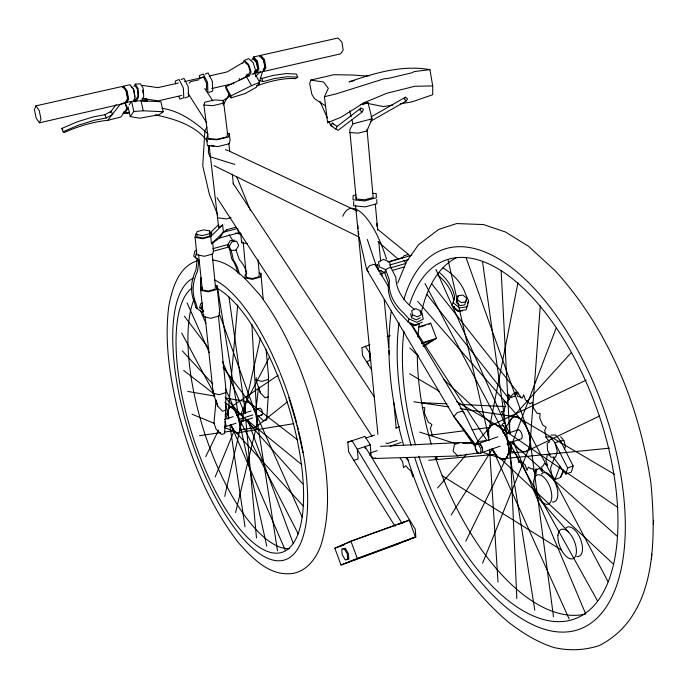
<?xml version="1.0" encoding="UTF-8"?>
<svg xmlns="http://www.w3.org/2000/svg" width="688" height="688" viewBox="0 0 688 688"><rect width="100%" height="100%" fill="white"/><g stroke="black" fill="none" stroke-linecap="round" stroke-linejoin="round"><path stroke-width="1.03" d="M258.267 415.801L263.65 420.893L266.72 419.904L268.157 396.847L268.501 376.216L266.118 349.736M367.014 129.275L373.171 197.473L364.683 199.769L356.178 198.978L356.195 196.94M353.692 201.541L353.632 205.772L365.251 206.882L376.869 203.717L376.766 199.503M356.178 198.978L349.762 129.757L352.918 123.814L372.019 118.826L368.028 102.71L360.28 104.602M225.63 410.263L224.641 433.431L221.502 434.438L216.161 429.252L213.977 423.103L216.066 399.891L217.666 406.066L222.456 411.261L225.63 410.263L225.939 389.408L218.44 315.749M407.21 457.511C426.921 519.234 458.328 579.743 508.449 622.167C522.355 632.865 537.216 642.222 554.046 647.563C569.225 650.977 584.533 650.392 599.343 645.542C657.238 615.906 656.034 538.695 650.908 483.028C639.35 405.438 608.424 329.234 555.225 270.797L528.582 246.313L505.431 231.976L483.415 224.555L456.712 223.557L438.755 229.405L418.519 244.696L406.539 261.595L397.733 283.035M651.467 559.086L651.76 553.995M653.368 524.402L653.6 520.283M208.748 146.019L208.361 152.323L209.849 156.666L234.72 164.398M488.79 439.976L488.033 435.022L488.351 429.871L489.873 426.113L492.419 424.221L495.695 424.427L499.307 426.741L502.816 430.886L597.356 600.59M491.946 448.8L493.881 452.403L497.338 456.557L500.924 458.939L504.227 459.266L506.824 457.468L508.406 453.745L508.776 448.55L482.512 261.586M540.278 305.962L529.898 446.159L482.606 563.119M482.348 452.842L482.675 448.507L480.224 443.812L477.455 443.476M475.202 446.288L475.322 444.783L476.836 442.16L478.16 441.799L464.211 413.247L410.727 323.842M477.971 444.061L478.16 441.799M228.622 418.889L228.132 413.23M228.407 410.039L237.713 304.913M268.157 396.847L265.052 397.827L260.253 392.702L256.056 380.077L256.314 377.66M255.97 409.756L258.576 386.639L260.253 392.702M258.998 273.024L260.881 273.377L260.46 277.04L252.436 279.311L244.876 277.892L245.375 274.22M196.751 250.234L194.885 251.094L193.724 256.185L197.241 259.101L195.942 270.109A38.408 32.181 -53.4 0 0 194.265 301.74L195.908 307.45L201.825 312.189L203.743 311.277M196.484 252.264L195.323 257.355L198.832 260.279L197.542 271.296A38.476 32.207 -53.4 0 0 195.848 302.978L197.49 308.697L195.908 307.45M213.375 251.206L228.683 247.026L228.846 245.702L228.046 244.532L212.73 248.703M247.293 243.707L241.583 242.701L241.841 240.929M213.59 390.879L213.211 393.355L217.666 406.066M215.172 285.382L217.047 285.744L216.419 289.51L208.206 291.832L200.672 290.37L201.378 286.604M217.047 285.744L219.721 312.085L219.102 315.947L210.958 318.312L203.476 316.781L203.811 314.855M212.145 253.932L215.43 286.199L214.923 289.218L208.344 291.084L202.306 289.906L202.676 287.894M209.788 232.578L211.689 232.914L211.027 236.483L202.693 238.727L195.065 237.369L195.805 233.8M210.046 233.352L209.505 236.216L202.831 238.014L196.716 236.921L197.112 235.012M535.47 476.294L536.838 469.242M488.033 435.022L488.858 430.826M489.271 428.727L517.952 282.82M211.689 232.914L210.709 236.5L211.448 243.819L219.756 237.928L223.376 232.26L222.654 224.916L218.689 227.651L219.059 225.767M227.943 415.354L228.407 408.698L229.68 407.253L231.469 407.365L233.559 409.033L235.709 412.06L298.265 533.957M442.848 267.899A49.149 36.404 18.5 0 1 465.595 294.292L468.597 300.733L467.281 306.831L459.593 307.897L453.246 302.858L454.605 296.777A49.183 36.49 18.1 0 0 439.529 272.594M465.673 301.138L464.847 304.904L460.109 305.558L456.187 302.453L458.105 295.72L462.843 295.075L466.765 298.171L465.948 301.937L461.192 302.591L457.271 299.478L458.105 295.72M467.057 305.721L466.18 309.781L458.509 310.856L452.171 305.825L454.605 296.777M391.481 310.494L391.025 312.55C385.529 357.098 391.266 402.48 403.684 445.428M454.458 306.487L454.037 308.362L457.941 311.466L462.671 310.804M230.635 425.029L234.281 431.247L236.362 432.958L238.168 433.13L239.467 431.746L260.417 338.04M239.467 431.746L239.974 425.081L217.632 288.289M224.701 496.409L240.095 428.951M203.295 310.512L199.701 307.648L200.586 303.804L202.367 302.961M202.177 305.042L201.283 308.895L199.701 307.648M256.529 85.733L258.507 85.312L262.36 72.094L260.709 71.913M235.571 512.577L257.183 423.455C257.088 415.733 254.913 406.9 248.549 401.99L225.483 397.974M227.178 133.317L229.25 133.472L228.373 137.015L216.978 139.793L206.555 138.993L207.57 135.441M223.428 100.491L222.645 103.346L212.859 105.642L203.923 105.058L208.24 138.589L217.124 139.268L226.825 136.903L227.582 133.876L223.428 100.491L214.536 99.932L204.809 102.202L203.923 105.058M366.489 76.041L353.073 75.026L333.8 74.708L310.718 80.109L309.72 83.73L311.853 94.308L314.433 98.608L325.811 106.072M564.59 449.066L565.424 446.116L563.919 440.578L560.686 436.708M550.993 435.108L555.603 434.988L560.505 440.862L573.147 465.974L571.375 472.071L565.871 474.075L567.626 467.978L554.992 442.814L550.099 436.932L545.507 437.043M422.26 322.027L415.862 325.312L408.044 321.95L402.755 316.084A48.831 36.017 19 0 1 388.557 283.602L384.687 272.551L385.615 269.541L390.707 267.064L389.666 261.99L383.569 259.385L378.486 261.844L379.492 266.918L385.615 269.541L389.503 280.601A48.925 36.034 19 0 0 403.736 313.109L409.042 318.974L416.868 322.345L423.283 319.069L421.873 312.447L419.921 311.612M408.044 321.95L409.042 318.974M420.291 317.779L416.335 319.8L411.501 317.727L412.508 314.743L411.648 310.649L415.621 308.637L420.445 310.709L421.314 314.803L417.349 316.824L412.508 314.743M413.54 475.047L412.869 476.973L410.77 470.609L408.311 468.812L405.894 465.716L403.555 467.616L402.557 461.433L400.167 458.363M360.89 108.102L359.987 110.605L362.49 111.74L363.393 109.237L360.89 108.102L336.939 126.592L335.89 129.138L338.195 130.299L362.49 111.74M466.034 300.149L466.765 298.171M554.158 458.38L550.452 468.416L552.111 475.614L555.001 479.519L560.453 477.524L563.876 470.816M467.505 303.692L468.597 300.733M555.001 479.519L559.998 466.206M560.453 477.524L563.334 469.921M126.42 100.947L127.856 97.954L126.575 91.487L122.498 86.404L35.888 105.866L34.4 109.77L36.189 118.207L39.465 122.808L125.792 103.037L127.633 99.175L125.99 90.833M506.824 457.468L556.093 328.21M39.465 122.808L40.979 118.947L39.19 110.441L35.888 105.866M215.163 476.973L234.126 430.826M240.981 414.133L245.418 403.331L269.73 356.625M400.261 103.811L411.837 101.927L432.718 94.72L432.709 85.923L414.752 86.284L387.069 93.19L364.365 102.581L340.698 117.381L327.617 122.713L324.426 96.75L328.322 88.348L323.498 81.992L310.718 80.109M122.774 87.746L123.496 86.181L130.006 84.719L133.506 89.13L135.14 97.464L133.274 101.317M205.738 456.643L218.629 430.052M225.535 415.801L229.68 407.253M465.785 541.25L508.406 453.745M242.812 63.322L244.214 60.467L248.669 58.652L253.098 62.599L255.618 70.374L253.691 74.149M248.695 74.244L250.174 71.311L248.213 65.274L244.782 62.204M133.928 86.542L135.287 84.142L140.404 83.824L143.199 88.279L143.697 96.759L141.41 100.715M206.925 127.211L204.861 130.866L202.736 165.782L209.324 194.145L217.726 214.931M136.181 99.167L137.944 96.088L137.557 89.509L135.398 86.034M223.084 105.083L229.422 93.998M251.86 60.054L253.683 56.941L259.763 55.573L263.521 59.761L264.957 67.845L262.627 71.69M227.547 245.203L230.239 240.619L234.995 240.207M246.768 273.6A38.631 32.456 -52.7 0 0 239.364 259.711L236.018 250.079L238.71 245.496L236.646 241.342L231.882 241.763L229.181 246.356L231.263 250.509L233.438 260.27A38.752 32.654 -52.5 0 1 239.235 274.108M259.772 56.923L260.7 55.367L337.963 38.012L341.867 42.054L343.174 50L340.586 53.836L263.556 71.483L265.886 67.63L264.459 59.546L260.7 55.367M370.454 121.372L406.333 100.947L407.554 98.917L405.499 97.171L371.073 116.9M405.499 97.171L404.277 99.201L406.333 100.947M263.237 69.677L265.043 66.693L263.934 60.424L261.019 57.173M451.311 514.848L492.591 448.679M502.773 432.365L511.253 418.768L571.135 352.746M251.92 74.287L254.646 73.16L259.668 82.293L256.34 87.264L245.152 93.559L231.022 97.859L226.008 88.718L225.896 86.74L249.185 75.405M129.181 104.825L131.58 101.342L133.833 111.439L130.221 116.616L139.733 118.198L159.031 114.707L163.176 111.74L160.906 101.747L141.014 100.715L132.629 101.265M123.943 111.619L124.648 113.374L127.435 109.409L125.104 102.822L130.651 101.549M189.243 83.291L190.413 81.709L199.099 79.731M116.126 104.679L110.054 112.66M63.107 131.735L78.552 125.147L94.497 120.219L106.262 117.992L112.574 114.483L111.267 111.189L104.954 114.698L93.19 116.908L77.254 121.828L61.808 128.415L63.107 131.735L64.182 132.569A56.278 19.952 -20.5 0 1 107.741 120.348L119.884 104.739L124.072 102.813M402.033 258.129L404.062 255.755L408.491 254.431L409.824 256.108M437.577 487.981L466.731 454.08M477.842 441.171L492.419 424.221M510.014 397.329L513.11 393.992L517.608 392.366L521.16 397.621M210.236 232.811L218.672 224.632M210.709 236.5L222.654 224.916M211.448 243.819L223.376 232.26L227.418 229.5L235.941 227.212M245.659 76.643L247.938 74.545M255.368 76.445L260.692 71.776M287.274 401.938L255.188 427.644L239.441 429.914M260.021 77.925L261.741 78.509L273.093 75.413L286.07 73.59L296.408 74.046L297.723 77.151L295.53 78.681A53.535 18.284 -22.8 0 0 258.507 85.312M227.436 229.491L223.394 232.26L237.584 228.442L238.59 232.845L240.559 233.034M228.407 408.698L278.081 375.295M428.916 324.375L430.705 323.188L436.484 338.324L423.885 346.425M327.617 122.713L329.303 121.604M423.06 345.944L431.875 340.259L421.83 343.415M223.179 100.525L230.394 95.959M242.494 62.849L227.169 71.913L209.444 75.938M418.261 323.695L414.314 325.716L409.506 323.644M368.028 102.71L363.29 104.206M231.022 97.859L230.927 95.916L251.498 85.673L259.668 82.293M249.4 75.413L239.768 79.971L239.14 78.475M599.583 415.973L525.615 451.689L508.578 453.194M489.873 426.113L586.21 380.103M369.92 344.783L361.905 347.698L362.559 355.447L371.666 369.86M398.18 544.027L341.007 565.02L334.832 548.198L350.914 541.181L409.145 520.119L415.466 537.018L396.314 544.655M340.698 545.902L352.987 540.544L404.123 522.046L399.461 524.058M401.534 523.405L409.145 520.119M366.592 361.742L370.006 360.323L369.37 352.531L365.302 346.21M341.007 565.02L357.261 558.372L415.466 537.018M345.944 563.145L410.435 538.928M181.116 79.55L183.954 78.406L188.211 86.757L188.641 96.587L184.84 98.006M197.568 260.718C178.527 266.454 172.267 288.332 168.87 305.747C163.985 342.538 170.246 379.733 179.129 415.432C191.685 460.762 209.53 505.585 238.65 542.961C251.705 557.314 267.563 574.446 288.642 573.766C307.063 573.594 318.974 555.397 322.655 539.108C332.7 499.789 325.519 458.629 316.549 419.826C304.664 375.631 287.412 332.192 260.055 295.178C247.216 280.721 232.905 262.747 212.609 259.944M205.153 74.106L208.068 72.954L212.351 81.244L212.704 91.022L208.791 92.467M200.629 77.95L203.381 76.875L206.417 82.775L206.684 89.732M371.064 119.187L372.019 118.826L366.936 130.961L358.302 133.137L349.693 132.526M567.626 467.978L573.147 465.974M340.758 545.945L343.785 544.853M334.832 548.198L343.862 544.93M563.919 440.578L560.505 440.862L554.992 442.814L557.28 451.251L555.612 457.219L551.002 457.236L548.577 454.295M500.159 446.168L481.058 452.85A4.928 2.313 70.4 0 0 481.996 447.148A4.928 2.313 70.4 0 0 477.661 443.975M506.961 443.786L520.567 439.021A4.876 2.391 70.2 0 0 521.607 433.345A4.876 2.391 70.2 0 0 517.187 430.249M478.736 443.45L497.871 436.803M504.682 434.438L518.305 429.716M397.105 440.363L387.946 443.459L385.882 443.106M370.067 453.031L377.101 450.64M390.156 446.211L401.199 442.461M370.23 444.835L357.296 449.204L358.138 458.999L353.804 460.281L348.653 451.87L347.793 442.135L365.01 436.433L370.23 444.835L371.047 454.613L369.576 455.052M365.629 438.058L374.642 435.04M395.677 427.988L399.513 426.732M458.75 455.619L460.762 454.966M474.152 443.657L460.539 442.513L454.493 444.474L453.091 451.199L457.744 455.946L478.848 452.842M347.793 442.135L352.093 440.75L401.801 523.052M369.551 454.278L373.747 458.509L375.579 457.916M225.182 426.732L235.984 423.275M238.934 422.337L252.814 417.9M255.798 416.945L261.767 415.036M238.839 419.379L252.892 414.898M224.357 419.474L233.206 416.661M237.136 415.414L251.025 411.003M254.018 410.048L259.987 408.156A3.586 1.324 72.4 0 1 262.472 412.576A3.586 1.324 72.4 0 1 260.941 414.52M421.305 343.088L436.484 338.324M225.483 392.719L219.102 394.697L213.211 393.355L205.093 316.317M268.2 379.441L261.965 381.376L256.056 380.077M387.172 336.656L390.208 335.71M418.553 326.946L430.705 323.188M420.076 327.006L425.098 325.45M381.161 270.608L379.097 271.21L375.596 265.465L377.66 264.871M390.431 267.916L405.886 263.418L403.873 260.176M379.871 274.039L385.013 272.543M392.212 270.444L404.553 266.849M387.955 261.896L402.368 257.733M388.815 261.939L411.768 255.308M389.589 265.052L408.543 259.557M259.634 80.487L263.065 81.657L274.417 78.552L287.403 76.712L297.723 77.151M219.756 237.928L238.59 232.845M355.997 194.859L353.107 195.633L353.047 199.821L364.683 200.905L376.31 197.766L376.216 193.577L373.059 193.294M231.099 217.692L226.343 218.956L217.563 217.735M107.741 120.348L120.856 117.037L126.988 108.291L124.915 102.426M324.426 96.75L336.501 93.766L384.282 78.716L387.654 78.57L412.181 72.713L414.185 71.578L429.948 69.651L432.709 85.923M354.225 80.634L349.014 81.863C374.934 73.005 402.317 64.706 429.948 69.651M124.648 113.374L129.473 112.256M181.752 95.451L158.421 100.826L142.235 98.599M211.749 88.546L231.357 84.022M254.646 73.16L259.686 72.008M178.321 82.999L157.922 87.634L142.433 85.415M184.513 81.597L204.233 77.116M342.805 548.783L345.316 548.319L348.36 553.479L348.868 559.086L346.348 559.507M411.974 538.007L415.87 537.302L415.277 529.287L365.07 446.581L365.233 448.542M405.086 540.708L407.984 540.192M392.9 105.015L383.44 106.563L363.883 102.684M236.362 432.958L293.896 423.662M199.546 435.667L220.538 432.64M224.744 432.03L234.187 430.671M428.512 435.409L464.641 430.697M472.08 429.725L490.148 427.377M498.654 426.268L503.969 425.571M462.689 443.373L472.243 442.238M477.558 441.61L489.245 440.217M500.924 458.939L609.663 448.155M236.018 250.079L231.263 250.509L229.629 249.357L227.96 246.037M428.719 460.272L495.799 454.329M366.446 75.886L369.628 75.637M133.833 111.439L143.276 110.794L163.176 111.74M380.593 446.331L460.539 442.513M373.747 458.509L457.744 455.946M122.989 113.228L129.31 113.081M422.269 407.58L424.72 407.657L424.47 413.29L428.203 422.079L431.883 424.505L430.361 428.547L432.219 435.031M421.254 402.652L446.959 403.839M458.733 404.389L505.861 406.582M142.442 100.973L147.301 101.231L146.363 98.917L142.485 98.711M211.078 145.495L214.037 145.727M434.868 458.217L437.37 458.526L436.484 456.849M413.901 401.758L448.679 406.909M460.272 408.62L517.178 417.048L614.358 474.238M155.445 114.939C174.477 118.8 195.349 125.276 207.544 141.332M187.755 391.412L215 396.15M162.033 108.291C179.929 110.983 195.289 121.957 208.12 134.151M235.666 233.051L241.454 234.505M419.654 432.09L455.318 443.545M481.806 452.059L500.15 457.95M502.188 458.612L504.227 459.266M225.363 149.683L228.356 150.715M192.047 414.228L214.613 423.481M224.426 427.506L238.168 433.13M384.687 272.551L378.581 269.928L377.566 264.854M229.319 151.162L357.063 211.053M332.7 126.411L330.67 125.44L328.959 121.604M213.951 165.619L358.99 237.007M409.558 373.722L439.168 391.214M456.746 401.594L499.307 426.741M442.152 475.761L561.546 550.133M495.695 424.427L617.867 507.434M337.559 126.575L332.149 123.221L330.67 125.44L335.89 129.138M197.241 259.101L198.832 260.279M297.784 440.019L248.549 401.99L246.725 401.887L245.418 403.331L244.79 406.144L245.186 413.178M183.73 370.479L213.289 393.355M225.114 402.506L233.559 409.033M61.808 128.415L62.892 129.258M231.469 407.365L301.826 464.667M377.781 229.371L408.491 254.431M377.97 241.583L397.759 258.86M617.36 536.434L510.814 441.773M244.214 60.467L248.635 64.414L251.163 72.206L249.254 75.972L247.061 73.994M409.807 347.982L418.416 355.98M443.476 379.243L492.806 425.046M493.881 452.403L495.446 453.865M499.359 457.52L613.455 564.186M332.201 122.885L333.508 124.27M182.363 350.906L212.816 384.007M225.139 397.415L241.092 414.752M246.166 420.273L302.78 483.931M232.157 428.22L303.374 506.144M253.683 56.941L257.432 61.137L258.877 69.23L256.564 73.083L254.698 70.976M254.01 58.755L256.916 62.006L258.034 68.284L256.246 71.277L257.673 68.37L256.185 62.169L253.287 58.919M541.662 501.75L568.262 531.858M417.693 301.361L524.376 423.43C528.969 431.092 532.727 441.369 528.272 449.875L525.615 451.689L522.269 451.388L518.64 449.04L515.157 444.938L513.214 441.361M464.211 413.247L462.448 411.046L457.262 412.671L453.865 416.507L475.322 444.783L453.865 416.507L366.627 269.455L359.239 237.429M131.141 86.413L133.859 89.836L134.745 96.38M431.78 283.869L517.608 392.366L518.124 393.957M123.496 86.181L126.988 90.61L128.639 98.952L126.79 102.804L125.637 101.325M426.852 294.309L509.533 399.522M368.536 271.898L366.627 269.455L369.688 265.62L374.65 264.244L375.915 265.878M184.358 316.205L208.903 348.627M223.118 367.392L252.831 406.642L302.256 517.333M553.298 457.228L565.871 474.075M455.654 418.691L473.92 445.265M227.883 245.857L228.683 247.026M233.017 183.232L374.556 397.268M369.37 352.531L370.54 354.311M411.587 324.383L486.837 440.372M493.253 450.262L495.007 452.953M496.168 454.759L497.338 456.557M217.055 197.8L372.105 436.355M204.749 88.425L212.773 100.861M187.979 93.301L206.761 122.817M229.13 234.754L233.008 240.886M353.804 460.281L395.144 526.38M135.287 84.142L138.064 88.606L138.572 97.094L136.293 101.05L134.642 98.367M376.542 266.695L388.668 286.973M246.459 76.531L251.498 85.673M225.896 86.74L230.927 95.916M502.816 430.886L505.792 436.364L507.864 442.504L534.825 610.196M509.739 443.88L511.528 447.157L511.184 451.526L514.005 451.724L517.918 457.546L518.649 462.637L520.885 461.063L525.262 465.071L526.999 470.3L528.375 467.109L530.62 468.588L532.693 468.803L535.264 473.568L535.591 469.104L537.681 469.328L539.34 468.244L542.445 471.951L541.654 466.739L543.331 465.647L544.371 463.368L547.648 465.535L545.816 460.203L546.857 457.907L547.132 454.708L550.176 455.035L547.502 450.244L547.235 443.287L549.678 441.705L546.487 438.084L544.664 430.533L546.177 427.231L542.866 425.244L539.71 418.063L540.114 413.471L537.113 413.368L533.028 407.459L532.288 402.17L529.949 403.951L527.748 401.431L525.46 400.046L523.688 394.723L522.304 398.137L520.042 396.77L517.978 396.692L515.415 391.988L515.123 396.589L513.076 396.52L511.476 397.733L508.449 394.198L509.258 399.41L507.675 400.614L506.712 402.953L503.607 400.992L505.388 406.187L504.442 408.509L504.227 411.673L501.397 411.476L503.926 416.068L504.261 422.836L502.034 424.401L505.018 427.859L506.488 434.214M181.684 332.983L214.553 394.396M225.174 414.236L227.702 418.966M230.738 424.634L234.281 431.247M608.123 581.807L524.376 423.43L520.833 419.327L517.178 417.048L513.85 416.868L511.253 418.768L509.688 422.518L509.567 433.001M425.012 283.559L505.792 436.364M146.363 98.917L147.576 101.282M178.605 96.346L180.007 99.124L183.791 97.705L183.343 87.875L179.095 79.507L175.328 81.021L175.474 83.953M390.707 267.064L395.875 277.47A48.728 35.733 19.1 0 0 414.081 309.101M247.568 419.611L251.24 425.786L253.356 427.48L255.188 427.644L256.521 426.25L257.183 423.455L251.877 324.194M235.709 412.06L239.123 420.609L266.763 546.229M477.446 453.237L475.442 448.92L474.961 445.162M492.47 448.791L569.157 619.002M435.874 269.369L509.163 432.718M319.98 101.428L327.247 117.76M187.067 302.858L209.298 352.643M225.432 388.754L237.644 416.085M230.919 424.685L285.477 550.632M200.406 310.615L205.936 323.403M222.525 361.768L244.636 412.92M236.767 176.936L250.441 210.614M513.067 441.541L585.299 612.999M261.741 78.509L263.065 81.657M246.115 75.009L246.743 76.506M233.198 82.465L233.825 83.962M135.398 101.213L134.47 98.891L135.097 101.996M104.954 114.698L106.262 117.992M367.383 362.051L368.51 365.07M247.56 419.826L293.226 543.486M350.914 541.181L357.261 558.372M219.008 312.808L256.254 415.139L277.513 550.744M466.094 257.759L529.425 434.971L553.496 616.792M367.289 239.441L376.198 265.68M288.822 397.578L296.924 425.236L302.944 452.635M560.505 440.862L561.27 443.665M349.685 110.845L351.181 116.831M351.921 119.824L352.918 123.814M448.06 260.012L488.815 437.594M225.225 402.256L228.812 417.951M141.014 100.715L143.276 110.794M229.629 249.357L231.804 259.101A38.683 32.628 -52.5 0 1 237.601 272.93M127.985 106.571L130.221 116.616M410.65 313.633L411.501 317.727M245.564 413.497L228.941 296.975M239.123 420.609L239.974 425.081M510.221 433.578L509.335 427.661L501.122 270.616M507.864 442.504L508.776 448.55M227.805 411.51L228.124 413.626M228.442 415.741L228.76 417.857M229.861 425.261L245.031 526.836M209.109 145.331L218.689 227.651M206.555 138.993L207.423 145.744L217.838 146.57L229.216 143.775L230.084 140.197L229.25 133.472M228.82 143.801L229.749 151.265M232.312 174.245L233.447 184.633M195.065 237.369L196.914 254.878L204.517 256.271L212.807 254.001L213.461 250.363L212.626 242.15M200.672 290.37L203.476 316.781M198.565 254.431L202.306 289.906M357.837 225.26L358.156 228.468M358.465 231.667L358.775 234.866M355.507 205.265L377.918 434.377M375.295 204.147L377.721 230.136M378.813 241.858L380.61 261.027M381.702 272.74L381.995 275.94M384.188 299.375L388.66 347.302M388.961 350.493L389.356 354.759M393.837 402.686L396.219 428.246M376.714 223.316L377.015 226.507M243.191 242.262L246.476 277.445L252.53 278.58L258.955 276.757L259.299 273.824L258.06 259.995M240.714 233.507L241.583 242.701M245.762 419.577L256.478 537.939M260.881 273.377L263.212 299.504M488.351 429.871L488.833 437.37M489.581 449.161L498.017 582.074M142.743 90.119L142.906 92.932M509.937 441.55L516.826 598.569M199.52 78.492L199.408 75.577L203.27 74.037L207.544 82.336L207.914 92.132M216.737 288.152A140.094 50.181 72.5 0 1 303.589 495.334A140.094 50.181 72.5 0 1 217.176 494.448A140.094 50.181 72.5 0 1 192.107 287.902M289.356 548.714A139.638 50.946 72.4 0 1 210.846 450.674A139.638 50.946 72.4 0 1 194.179 298.919M298.798 431.488A148.187 53.096 72.5 0 1 278.485 560.806A148.187 53.096 72.5 0 1 187.97 429.484A148.187 53.096 72.5 0 1 193.173 278.227M214.647 279.904A148.187 53.096 72.5 0 1 279.672 371.718M280.059 372.681A148.187 53.096 72.5 0 1 289.209 397.638M289.545 398.653A148.187 53.096 72.5 0 1 296.769 423.292M297.293 425.339A148.187 53.096 72.5 0 1 298.308 429.441M225.002 421.624A3.621 1.273 72.5 0 1 225.879 425.795A3.621 1.273 72.5 0 1 224.383 426.207M240.499 414.58A3.603 1.299 72.5 0 1 242.451 415.483A3.603 1.299 72.5 0 1 243.604 419.929A3.603 1.299 72.5 0 1 242.047 420.557M342.805 216.29A63.408 21.784 74.4 0 1 386.501 259.058M437.688 274.899A49.089 36.473 18.1 0 1 453.538 299.744M201.18 290.233A38.433 32.155 -53.9 0 1 200.956 277.548M408.715 460.564A32.491 14.199 71.3 0 1 406.195 458.354M541.508 474.101A15.54 7.645 69.1 0 1 555.904 484.472A15.54 7.645 69.1 0 1 552.309 502.042M565.794 528.203A15.738 7.731 68 0 1 580.569 539.263A15.738 7.731 68 0 1 576.733 556.489M409.661 304.268A190.619 91.891 70.3 0 1 569.535 349.108A190.619 91.891 70.3 0 1 585.54 613.189A190.619 91.891 70.3 0 1 418.872 456.247M415.483 444.912A190.619 91.891 70.3 0 1 403.951 331.057M585.832 613.928A189.776 93.078 70.2 0 1 435.461 457.314M431.281 444.027A189.776 93.078 70.2 0 1 417.281 353.985M417.9 336.982A189.776 93.078 70.2 0 1 419.413 323.343M421.125 313.78A189.776 93.078 70.2 0 1 456.892 257.501M403.796 299.779A201.687 97.283 70.3 0 1 572.321 340.637A201.687 97.283 70.3 0 1 591.835 622.52A201.687 97.283 70.3 0 1 414.709 457.486M411.071 445.342A201.687 97.283 70.3 0 1 399.057 322.758M475.752 444.061L475.434 448.387L477.876 453.065L480.637 453.435L480.964 449.101L478.513 444.405L475.752 444.061M209.797 230.919L209.255 233.774L202.573 235.563L196.458 234.479L197.052 231.624L203.7 229.852L209.797 230.919M344.232 548.714L341.73 549.17L342.246 554.752L345.273 559.903L347.793 559.482L347.277 553.874L344.232 548.714M557.985 535.255A15.764 7.697 68 0 0 570.696 558.845A15.764 7.697 68 0 0 572.82 537.982A15.764 7.697 68 0 0 557.985 535.255M533.802 481.179A15.566 7.611 69.1 0 0 546.272 504.287A15.566 7.611 69.1 0 0 548.181 483.139A15.566 7.611 69.1 0 0 533.802 481.179"/></g></svg>
